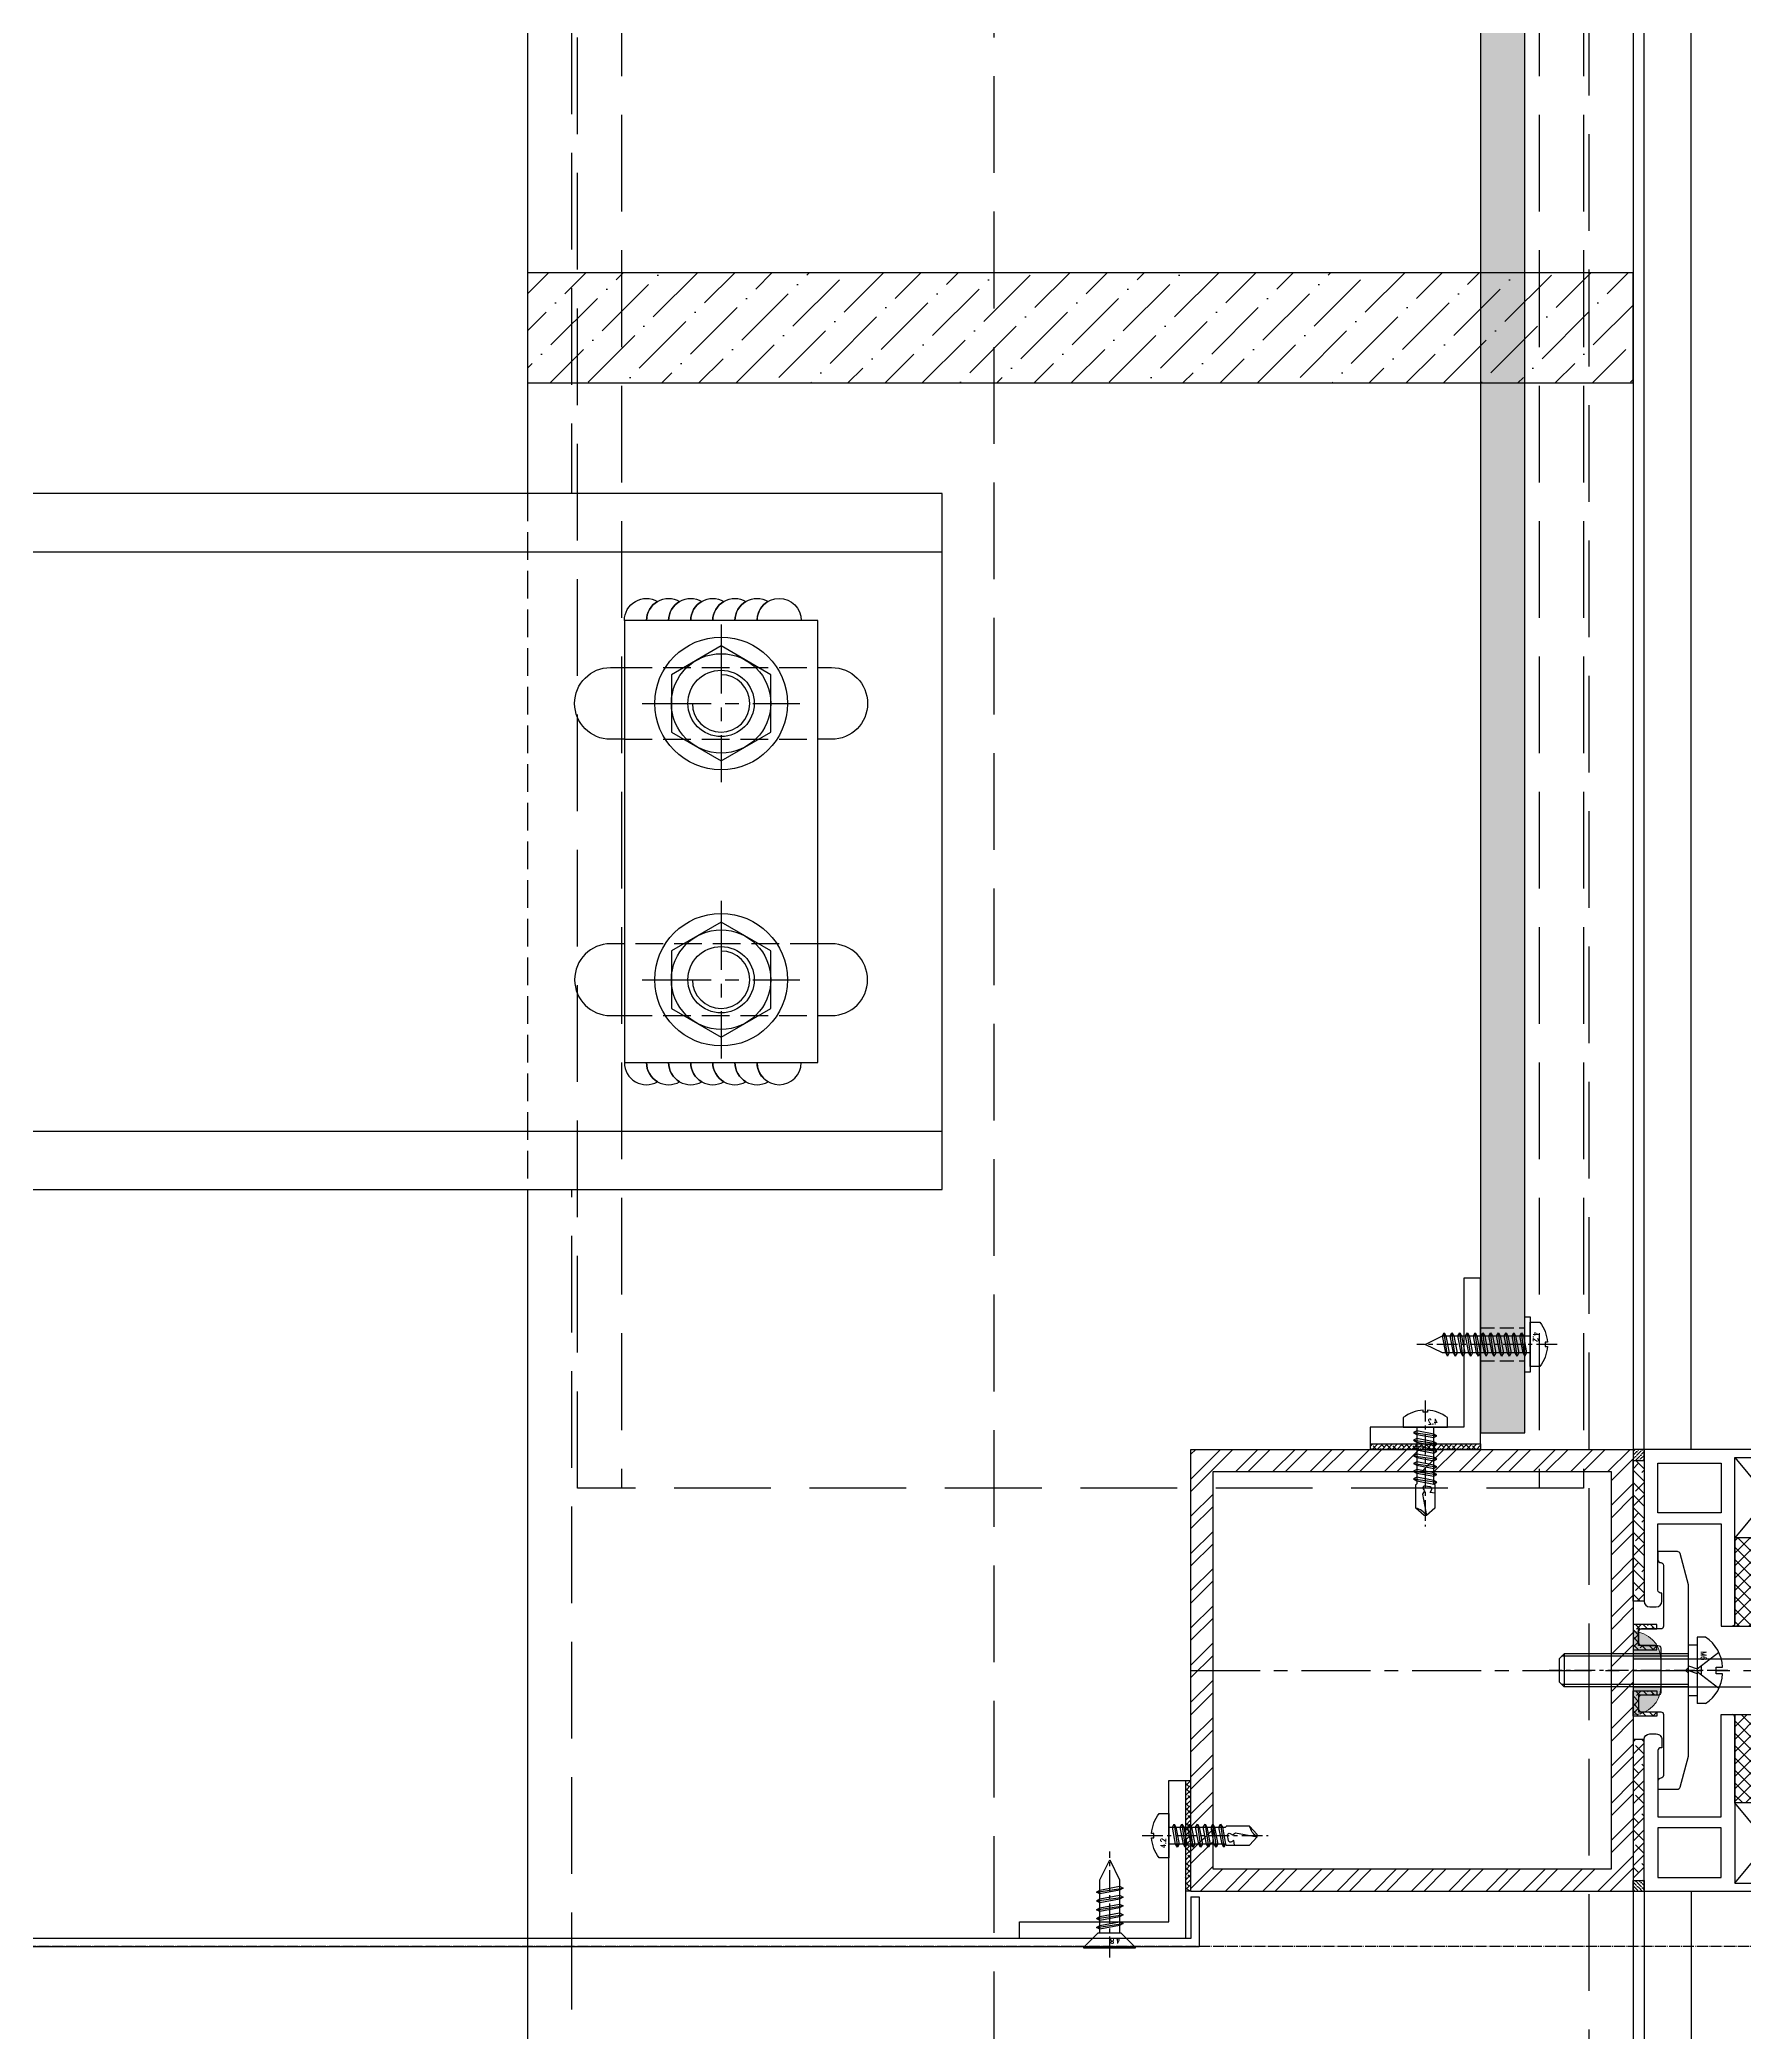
# Model space of a CAD drawing. Extents: x 220580 to 2027826, y -309201 to 71987.
# Drawn here: x 361402.9 to 361711.2, y -159294.8 to -158934.3 of the extents above; entities that cross this region are included whole.
import ezdxf
from ezdxf.enums import TextEntityAlignment as Align

# ---------------------------------------------------------------- set-up
doc = ezdxf.new("R2010")
doc.units = 0
for name, pattern in [('20剖面图$0$DOTE', [2.4200000000000004, 2, -0.2, 0.02, -0.2]), ('AUSGEZOGEN', [0]), ('CENTER', [2, 1.25, -0.25, 0.25, -0.25]), ('ZN-CENTER', [2, 1.25, -0.25, 0.25, -0.25]), ('ZN-DASH', [0.35, 0.25, -0.1])]:
    doc.linetypes.add(name, pattern=pattern)
for name, color, linetype in [('!ZN1-填充-8', 8, 'Continuous'), ('!ZN3-不锈钢板幕墙-7', 7, 'Continuous'), ('!ZN3-其它材质幕墙-60', 60, 'Continuous'), ('!ZN3-铝板幕墙-3', 3, 'Continuous'), ('!ZN4-焊缝-8', 8, 'Continuous'), ('!ZN4-辅助材料-1', 1, 'Continuous'), ('!ZN4-配件-11', 11, 'Continuous'), ('!ZN5-钢材投影-40', 40, 'Continuous'), ('!ZN5-铝材投影-112', 112, 'Continuous'), ('!ZN5-铝材断面-6', 6, 'Continuous'), ('!ZN6-虚线-8', 8, 'ZN-DASH'), ('!ZN6-轴线-1', 1, 'ZN-CENTER'), ('11紧固件', 11, 'Continuous'), ('20剖面图$0$A-AXIS-DOTE', 14, '20剖面图$0$DOTE'), ('2钢材断面', 2, 'Continuous'), ('A_Hatch', 8, 'Continuous'), ('Fill', 8, 'Continuous'), ('ZX', 240, 'CENTER'), ('型材截面颜色', 253, 'Continuous')]:
    doc.layers.add(name, color=color, linetype=linetype)
for name, color, linetype, lineweight in [('0CABR-填充', 8, 'Continuous', 5), ('0CABR-密封材料、垫片', 195, 'Continuous', 9), ('0填充', 8, 'Continuous', 13)]:
    doc.layers.add(name, color=color, linetype=linetype, lineweight=lineweight)
doc.styles.add('DHTEXT-1', font='ROMANS.shx', dxfattribs={"width": 0.7, "bigfont": 'CHINESE.shx'})

# ---------------------------------------------------------------- blocks, each defined once
blk = doc.blocks.new('20250822090122')
at = {"layer": 'A_Hatch'}
h = blk.add_hatch(dxfattribs=at)
h.set_pattern_fill('ANSI32', color=256)
h.set_pattern_definition([(45, (-80, -40), (-3.367596045400933, 3.367596045400933), []), (45, (-77.75493500000448, -40), (-3.367596045400933, 3.367596045400933), [])])
h.paths.add_polyline_path([(0, 40), (-80, 40), (-80, -40), (0, -40)])
h.paths.add_polyline_path([(-4, 36), (-4, -36), (-76, -36), (-76, 36)], flags=16)
at = {"layer": '2钢材断面'}
for points in [[(-80, 40), (0, 40), (0, -40), (-80, -40)], [(-76, 36), (-4, 36), (-4, -36), (-76, -36)]]:
    blk.add_lwpolyline(points, close=True, dxfattribs=at)
blk = doc.blocks.new('20230625105620')
at = {"layer": '0CABR-填充'}
h = blk.add_hatch(dxfattribs=at)
h.set_pattern_fill('ANSI38', color=256, scale=0.3, angle=90.00000000000001)
h.set_pattern_definition([(135, (669.6330778690171, -11486.45394119481), (-0.6735192090801863, -0.6735192090801866), []), (225, (669.6330778690171, -11486.45394119481), (-0.6735192090801858, -2.02055762724056), [2.38125, -1.42875])])
h.paths.add_polyline_path([(-5.199999999720603, 3.69999999992433), (-5.199999999953434, 4.500000000203727), (-8.5, 4.499999999970896), (-8.49999999976717, 7.499999999970896), (-5.199999999953434, 7.499999999970896), (-5.199999999953434, 8.300000000017462), (-9.49999999976717, 8.300000000017462), (-9.5, 3.69999999992433)])
h = blk.add_hatch(dxfattribs=at)
h.set_pattern_fill('ANSI38', color=256, scale=0.3, angle=90)
h.set_pattern_definition([(135, (669.6330778690754, -11486.45394119481), (-0.6735192090801865, -0.6735192090801864), []), (225, (669.6330778690754, -11486.45394119481), (-0.6735192090801867, -2.020557627240559), [2.38125, -1.42875])])
h.paths.add_polyline_path([(-5.199999999662396, 3.69999999992433), (-5.199999999895226, 4.500000000203727), (-8.499999999941792, 4.499999999970896), (-8.499999999708962, 7.499999999970896), (-5.199999999895226, 7.499999999970896), (-5.199999999895226, 8.300000000017462), (-9.499999999708962, 8.300000000017462), (-9.499999999941792, 3.69999999992433)])
h = blk.add_hatch(dxfattribs=at)
h.set_pattern_fill('ANSI38', color=256, scale=0.3, angle=90.00000000000001)
h.set_pattern_definition([(135, (669.6330778687843, -11498.45394119481), (-0.6735192090801863, -0.6735192090801866), []), (225, (669.6330778687843, -11498.45394119481), (-0.6735192090801858, -2.02055762724056), [2.38125, -1.42875])])
h.paths.add_polyline_path([(-5.199999999953434, -8.30000000007567), (-5.200000000186265, -7.499999999796273), (-8.50000000023283, -7.500000000029104), (-8.5, -4.500000000029104), (-5.200000000186265, -4.500000000029104), (-5.200000000186265, -3.699999999982538), (-9.5, -3.699999999982538), (-9.50000000023283, -8.30000000007567)])
h = blk.add_hatch(dxfattribs=at)
h.set_pattern_fill('ANSI38', color=256, scale=0.3, angle=90)
h.set_pattern_definition([(135, (669.6330778688425, -11498.45394119481), (-0.6735192090801865, -0.6735192090801864), []), (225, (669.6330778688425, -11498.45394119481), (-0.6735192090801867, -2.020557627240559), [2.38125, -1.42875])])
h.paths.add_polyline_path([(-5.199999999895226, -8.30000000007567), (-5.200000000128057, -7.499999999796273), (-8.500000000174623, -7.500000000029104), (-8.499999999941792, -4.500000000029104), (-5.200000000128057, -4.500000000029104), (-5.200000000128057, -3.699999999982538), (-9.499999999941792, -3.699999999982538), (-9.500000000174623, -8.30000000007567)])
at = {"layer": '!ZN4-辅助材料-1'}
for points in [[(-5.199999999662396, 3.69999999992433), (-5.199999999895226, 4.500000000203727), (-8.499999999941792, 4.499999999970896), (-8.499999999708962, 7.499999999970896), (-5.199999999895226, 7.499999999970896), (-5.199999999895226, 8.300000000017462), (-9.499999999708962, 8.300000000017462), (-9.499999999941792, 3.69999999992433), (-5.199999999662396, 3.69999999992433)], [(-5.199999999662396, -3.700000000215368), (-5.199999999895226, -4.500000000261934), (-8.499999999941792, -4.500000000261934), (-8.499999999708962, -7.500000000029104), (-5.199999999895226, -7.500000000261934), (-5.199999999895226, -8.30000000007567), (-9.499999999708962, -8.30000000007567), (-9.499999999941792, -3.699999999982538), (-5.199999999662396, -3.700000000215368)]]:
    blk.add_lwpolyline(points, dxfattribs=at)
at = {"layer": '!ZN5-铝材投影-112'}
blk.add_lwpolyline([(-4.499999999767169, 3.999999999970896), (-4.5, -4.000000000029104, -0.4142135623702536), (-4.999999999767169, -4.500000000029104), (-7.999999999767169, -4.500000000029104, 0.414213562373095), (-8.49999999976717, -5.000000000029104), (-8.49999999976717, -7.000000000029104, 0.414213562373095), (-7.999999999767169, -7.500000000029104), (-4.499999999476131, -7.500000000025466, -0.414213562373095), (-3.999999999476131, -8.000000000025466), (-3.999999999476131, -19.00000000002547, -0.414213562373095), (-4.499999999476131, -19.50000000002547, 0.414213562373095), (-4.999999999476131, -20.00000000002547), (-4.999999999476131, -21.50000000002547), (-1.491358648519963, -21.5000000000291, 0.3394542588629411), (-1.008395735407248, -21.12940952254576), (0.5, -15.5000000000291), (0.5, -0.5000000000291038), (0, -2.91038304567337e-11), (0.5, 0.4999999999708962), (0.5000000002328306, 15.4999999999709), (-1.008395735174417, 21.12940952248755, 0.3394542588629411), (-1.491358648519963, 21.4999999999709), (-4.999999999476131, 21.49999999996726), (-4.999999999476131, 19.99999999996726, 0.414213562373095), (-4.499999999476131, 19.49999999996726, -0.414213562373095), (-3.999999999476131, 18.99999999996726), (-3.999999999476131, 7.999999999967258, -0.414213562373095), (-4.499999999476131, 7.499999999967258), (-7.999999999767169, 7.499999999970896, 0.414213562373095), (-8.49999999976717, 6.999999999970896), (-8.49999999976717, 4.999999999970896, 0.414213562373095), (-7.999999999767169, 4.499999999970896), (-4.999999999767169, 4.499999999970896, -0.4142135623688329), (-4.499999999767169, 3.999999999970896)], format="xyb", close=True, dxfattribs=at)
at = {"layer": '0CABR-密封材料、垫片'}
for points in [[(-5.199999999720603, 3.69999999992433), (-5.199999999953434, 4.500000000203727), (-8.5, 4.499999999970896), (-8.49999999976717, 7.499999999970896), (-5.199999999953434, 7.499999999970896), (-5.199999999953434, 8.300000000017462), (-9.49999999976717, 8.300000000017462), (-9.5, 3.69999999992433), (-5.199999999720603, 3.69999999992433)], [(-5.199999999720603, -3.700000000215368), (-5.199999999953434, -4.500000000261934), (-8.5, -4.500000000261934), (-8.49999999976717, -7.500000000029104), (-5.199999999953434, -7.500000000261934), (-5.199999999953434, -8.30000000007567), (-9.49999999976717, -8.30000000007567), (-9.5, -3.699999999982538), (-5.199999999720603, -3.700000000215368)]]:
    blk.add_lwpolyline(points, dxfattribs=at)
blk = doc.blocks.new('*U610')
at = {"linetype": 'ByBlock', "ltscale": 10}
for p, q in [((-3.099760062443238, 5.999999999999091), (-1.5997600624396, 5.999999999999091)), ((-1.5997600624396, -5.999999999999091), (-1.5997600624396, 5.999999999999091)), ((-1.5997600624396, -4.620044984873882), (-1.5997600624396, 4.620044984872013)), ((-1.5997600624396, 4.620044984872013), (0, 4.620044984872013)), ((0, 4.620044984872013), (0, -4.620044984873882)), ((-6.199760062438145, 0.5999999999958163), (-4.999760062433779, 0.5999999999976353)), ((-5.512308570388996, 3.264313849224891), (-1.5997600624396, 0.2324707128979036)), ((-4.999760062433779, 0.5999999999976353), (-4.999760062433779, -0.5999999999994543)), ((-2.359507198434585, 0.8212005739923881), (-2.359507198434585, -0.8212005739890408)), ((0, -9.343636975245317e-13), (-1.5997600624396, 0.5822434348437788)), ((2.220446049250313e-16, 3.000000000002645), (22.5002399375644, 3.000000000000339)), ((2.220446049250313e-16, 2.55000000000389), (22.95023993756877, 2.549999999997793)), ((22.50023993756076, -2.999999999986928), (22.50023993755713, 3.000000000014891)), ((22.50023993755713, 3.000000000014891), (23.40023993755858, 2.100000000013436)), ((23.40023993756222, -2.100000000009119), (23.40023993755858, 2.100000000013436)), ((-4.999760062433779, -0.5999999999994543), (-6.200041946336569, -0.6000000000067303)), ((-5.512308570388996, -3.264313849219434), (-1.5997600624396, -0.2324707128950645)), ((-0.0001236077368957922, -0.834518847842471), (-1.599883670176496, -0.2522754129977578)), ((0, -2.549999999996544), (22.95023993757604, -2.549999999997114)), ((2.220446049250313e-16, -2.999999999997355), (22.50023993756804, -2.999999999999661)), ((22.50023993755713, -3.000000000014213), (23.40023993755858, -2.100000000012757)), ((-3.0997600624396, -5.999999999999091), (-1.5997600624396, -5.999999999999091)), ((0, -4.620044984873882), (-1.5997600624396, -4.620044984873882))]:
    blk.add_line(p, q, dxfattribs=at)
at = {"color": 0, "linetype": 'ZN-CENTER', "ltscale": 3}
blk.add_line((-7.149760062439595, 2.968965134506063e-13), (25.2002399375604, 2.456684181638768e-12), dxfattribs=at)
at = {"linetype": 'ByBlock', "ltscale": 10}
for centre, radius, start, end in [((0.6289204536260513, 0.2696463704114649), 6.836666666661672, 123.0516276806388, 177.2303399897559), ((0.6289204536260513, -0.2696463704151029), 6.836666666662514, 182.7696600102441, 236.9483723193611)]:
    blk.add_arc(centre, radius, start, end, dxfattribs=at)
at = {"layer": 'Defpoints', "color": 0, "ltscale": 10, "style": 'DHTEXT-1', "width": 0.7}
blk.add_text('M6', height=1, rotation=90, dxfattribs=at).set_placement((-2.254738332375523, -2.651439335049475), align=Align.CENTER)
blk = doc.blocks.new('20230625110549')
at = {"layer": '!ZN1-填充-8', "ltscale": 20}
h = blk.add_hatch(color=256, dxfattribs=at)
h.dxf.hatch_style = 1
h.paths.add_polyline_path([(0, 5), (0, 0), (5, 0, 0.4142135623730951)])
at = {"layer": '0CABR-填充', "ltscale": 20}
blk.add_line((0, 0), (0, 5), dxfattribs=at)
blk.add_arc((0, 0), 5, 0, 90, dxfattribs=at)
blk = doc.blocks.new('20250822103150', base_point=(-89262.55327602196, -87415.13117897836))
at = {"layer": '!ZN4-辅助材料-1'}
blk.add_lwpolyline([(-89131.15327524142, -87413.13117784284), (-89152.31959590278, -87413.13230322828), (-89152.31959575377, -87407.13276996238), (-89131.15327509241, -87407.13164457693), (-89131.15327524142, -87413.13117784284), (-89152.31959575377, -87407.13276996238), (-89131.15327509241, -87407.13164457693), (-89152.31959590278, -87413.13230322828)], dxfattribs=at)
at = {"layer": '!ZN5-钢材投影-40'}
blk.add_lwpolyline([(-89142.15327716633, -87418.13194908516), (-89131.15327524142, -87416.13194908516), (-89131.15327524142, -87413.13117784284), (-89182.55327602196, -87413.13117784284), (-89182.55327602196, -87418.13117784284), (-89142.14942095472, -87418.13117784284)], close=True, dxfattribs=at)
at = {"layer": '0CABR-填充', "ltscale": 20}
blk.add_blockref('20230625110549', (-89182.55327602196, -87413.13117784284), dxfattribs=at)
at = {"layer": '0CABR-填充', "ltscale": 20, "xscale": -1, "rotation": 180}
blk.add_blockref('20230625110549', (-89182.55327602196, -87418.1311778428), dxfattribs=at)
blk = doc.blocks.new('20240131155736')
at = {"layer": '!ZN1-填充-8'}
h = blk.add_hatch(dxfattribs=at)
h.set_pattern_fill('ANSI36', color=256, scale=0.5, angle=270, style=0)
h.set_pattern_definition([(315, (4155.516182055328, -11794.82250172619), (1.543481520808761, -0.4209495056751171), [1.984375, -0.396875, 0, -0.396875])])
h.paths.add_polyline_path([(-0.7497986001617392, 0.7500036128367356), (-0.7497986001617392, -0.7500036128367356), (1.250202532093681, -0.7500036128367356), (1.250202532093681, 0.7500036128367356)])
at = {"layer": '!ZN4-辅助材料-1', "linetype": 'AUSGEZOGEN'}
blk.add_line((-1.250202532108233, 0.749996387068677), (1.250202532108233, 0.7500036128367356), dxfattribs=at)
blk = doc.blocks.new('20240131160147')
at = {"layer": '!ZN5-铝材断面-6'}
blk.add_lwpolyline([(-3.359996820086963, 1.24972521692689), (-3.360017300714389, 19.749725232934), (-0.8600173007143894, 19.749725232934), (-0.8599968200869625, -10.750274787526), (9.139988671027822, -10.75027476862306), (9.139988671027822, -12.25027476862306), (-17.2600001134706, -12.25027476875402), (-17.2600001134706, 15.24972523121687, -0.414213562373095), (-16.2600001134706, 16.24972523121687), (-15.06000012539153, 16.24972523121687, -0.414213562373095), (-14.06000012539153, 15.24972523121687), (-14.06000012539153, 13.74972523121687), (-14.2600001134706, 13.74972523121687, 0.414213562373095), (-14.7600001134706, 13.24972523121687), (-14.7600001134706, 1.249725235698861)], format="xyb", close=True, dxfattribs=at)
blk.add_lwpolyline([(-14.7600001134706, -0.7502747643011389), (-14.7600001134706, -9.750274768754025), (-3.359996820086963, -9.750274787525996), (-3.359996820086963, -0.7502747830731096)], close=True, dxfattribs=at)
at = {"layer": '!ZN1-填充-8', "ltscale": 50, "xscale": -1, "rotation": 180}
blk.add_blockref('20240131155736', (9.889797354408074, -11.50027115578996), dxfattribs=at)
blk = doc.blocks.new('20250822102610', base_point=(-89164.55327459493, -87453.63117898782))
at = {"layer": '!ZN1-填充-8'}
h = blk.add_hatch(dxfattribs=at)
h.set_pattern_fill('ANSI37', color=256, angle=-1.272221872585407e-14, style=0)
h.set_pattern_definition([(44.99999999999999, (0, 0), (-1.122532015133644, 1.122532015133644), []), (135, (0, 0), (-1.122532015133644, -1.122532015133644), [])])
edge = h.paths.add_edge_path()
edge.add_line((-89165.05327484866, -87423.13117512563), (-89151.55327484867, -87423.13118085341))
edge.add_line((-89151.55327484867, -87423.13118085341), (-89152.55327484867, -87424.13118000627))
edge.add_line((-89152.55327484867, -87424.13118000627), (-89152.55327484867, -87439.13118438769))
edge.add_line((-89152.55327484867, -87439.13118438769), (-89164.55327484867, -87439.13117682973))
edge.add_line((-89164.55327484867, -87439.13117682973), (-89164.55327484867, -87423.63117784967))
edge.add_arc((-89165.05327484867, -87423.63117512563), 0.5000000000074204, 359.9996878473482, 449.9999999983324)
at = {"layer": '!ZN1-填充-8', "ltscale": 100}
for p, q in [((-89152.5532746931, -87453.63117898782), (-89164.55327484867, -87439.13117682973)), ((-89164.55327459493, -87453.63117898782), (-89152.55327484867, -87439.13118438756))]:
    blk.add_line(p, q, dxfattribs=at)
at = {"layer": '!ZN4-辅助材料-1', "linetype": 'AUSGEZOGEN'}
blk.add_lwpolyline([(-89165.05327484866, -87423.13117512563), (-89151.55327484867, -87423.13118085341), (-89152.55327484867, -87424.13118000627), (-89152.55327484867, -87439.13118438769), (-89164.55327484867, -87439.13117682973), (-89164.55327484867, -87423.63117784967, 0.4142151580810171), (-89165.05327484866, -87423.13117512563), (-89165.05327484866, -87423.13117512563)], format="xyb", dxfattribs=at)
blk.add_lwpolyline([(-89152.55327484867, -87439.13118438768), (-89164.55327467559, -87439.13117716176), (-89164.55327469764, -87442.13117353823)], dxfattribs=at)
blk.add_lwpolyline([(-89164.55327459965, -87439.13117716176), (-89164.55327459493, -87453.63117898782), (-89152.5532746931, -87453.63117898782), (-89152.55327469783, -87439.13117716176)], close=True, dxfattribs=at)
blk = doc.blocks.new('20250822103338', base_point=(-89182.55327602196, -87455.13117897836))
at = {"layer": '0填充'}
h = blk.add_hatch(dxfattribs=at)
h.set_pattern_fill('ANSI38', color=256, angle=360, style=0)
h.set_pattern_definition([(45, (0, 0), (-1.122532015133644, 1.122532015133644), []), (134.9999999999999, (0, 0), (-3.367596045400932, 1.122532015133645), [3.96875, -2.38125])])
h.paths.add_polyline_path([(-89182.553276022, -87453.13117897836), (-89180.55327602198, -87453.13117897836), (-89180.55327602211, -87427.6311789784), (-89182.55327602211, -87427.6311789784)])
at = {"layer": '型材截面颜色', "ltscale": 60}
h = blk.add_hatch(dxfattribs=at)
h.set_pattern_fill('ANSI36', color=256, scale=0.3, angle=90.00000000000001)
h.set_pattern_definition([(135, (0, 0), (-0.9260889124852567, 0.2525697034050699), [1.190625, -0.238125, 0, -0.238125])])
h.paths.add_polyline_path([(-89182.55327602196, -87455.13117898106), (-89182.55327602196, -87453.13104161006), (-89180.55326710995, -87453.1311102956), (-89180.55326710995, -87455.13124766659)])
at = {"layer": '!ZN4-辅助材料-1'}
for points in [[(-89180.55327602195, -87427.6311789784), (-89182.55327602195, -87427.6311789784), (-89182.55327602196, -87453.13117897836), (-89180.55327602196, -87453.13117897836)], [(-89182.55327602196, -87455.13117897836), (-89182.55327602196, -87453.13104160737), (-89180.55326570052, -87453.13103338321), (-89180.55326570052, -87455.1311707542)]]:
    blk.add_lwpolyline(points, close=True, dxfattribs=at)
at = {"layer": '0CABR-密封材料、垫片'}
blk.add_lwpolyline([(-89180.55327602195, -87427.6311789784), (-89182.55327602195, -87427.6311789784), (-89182.55327602196, -87455.13117897836), (-89180.55327602196, -87455.13117897836)], close=True, dxfattribs=at)
blk = doc.blocks.new('20250822103828')
at = {"layer": '!ZN4-辅助材料-1', "ltscale": 100}
for name, p in [('20250822102610', (18.40000010126096, 1.499999990541255)), ('20250822103338', (0, 0))]:
    blk.add_blockref(name, p, dxfattribs=at)
at = {"layer": '!ZN6-虚线-8', "ltscale": 50}
blk.add_blockref('20240131160147', (19.26000011348515, 12.25027476875402), dxfattribs=at)
blk = doc.blocks.new('*U1870')
at = {"layer": '!ZN5-钢材投影-40', "ltscale": 0.3}
for p, q in [((-254.4017149738647, 425.0000000494219), (-254.4017149738647, -575.8423944669667)), ((-54.39999999999418, 425.0000000494219), (-54.39999999999418, -575.8423944669667))]:
    blk.add_line(p, q, dxfattribs=at)
at = {"layer": '!ZN5-铝材投影-112'}
for p, q in [((-52.40170605068852, 39.99999999995634), (-52.40170605068852, 425.0000000494219)), ((-43.9017349172791, 39.99999999995634), (-43.9017349172791, 425.0000000494219)), ((-52.40170605068852, -39.99999999995634), (-52.40170605068852, -575.8423944669667)), ((-43.9017349172791, -39.99999999995634), (-43.9017349172791, -575.8423944669667))]:
    blk.add_line(p, q, dxfattribs=at)
at = {"layer": '!ZN6-虚线-8', "color": 8, "linetype": 'ZN-DASH', "ltscale": 70}
for p, q in [((-246.4017149738647, -575.8423944669667), (-246.4017149738647, 425.0000000494219)), ((-62.39999999999418, 425.0000000494219), (-62.39999999999418, -575.8423944669667))]:
    blk.add_line(p, q, dxfattribs=at)
at = {"layer": 'ZX', "ltscale": 10}
blk.add_line((-134.3999999999942, 0), (0, 0), dxfattribs=at)
at = {"layer": '!ZN4-辅助材料-1', "ltscale": 100, "xscale": -1, "rotation": 180}
blk.add_blockref('20250822103828', (-54.39999999999418, 40), dxfattribs=at)
at = {"layer": '!ZN4-辅助材料-1', "ltscale": 100}
for name, p in [('20250822103150', (-134.3999999999942, 0)), ('20250822103828', (-54.39999999999418, -40))]:
    blk.add_blockref(name, p, dxfattribs=at)
at = {"layer": '!ZN4-配件-11', "color": 1, "rotation": 180}
blk.add_blockref('*U610', (-44.40000000005239, 1.557054929435253e-09), dxfattribs=at)
at = {"layer": '!ZN5-铝材断面-6', "ltscale": 100}
blk.add_blockref('20250822090122', (-54.39999999999418, 0), dxfattribs=at)
at = {"layer": '0CABR-填充', "ltscale": 20}
blk.add_blockref('20230625105620', (-44.9000000001688, 0), dxfattribs=at)
blk = doc.blocks.new('20250828112527')
at = {"layer": '!ZN1-填充-8', "ltscale": 20}
h = blk.add_hatch(dxfattribs=at)
h.set_pattern_fill('ANSI36', color=256, scale=3)
h.set_pattern_definition([(45, (-125.5199852699297, 19.99999999999636), (2.525697034050701, 9.260889124852564), [11.90625, -2.38125, 0, -2.38125])])
h.paths.add_polyline_path([(125.0017155648384, 19.99999999993452), (125.0017155648384, 39.99999999993452), (-75, 40), (-75, 20)])
at = {"layer": '!ZN4-辅助材料-1', "color": 1, "ltscale": 0.1}
for p, q in [((-75, 40), (-75, 20)), ((125.0017155648384, 19.99999999993452), (125.0017155648384, 39.99999999993452))]:
    blk.add_line(p, q, dxfattribs=at)
at = {"layer": '!ZN5-钢材投影-40', "ltscale": 0.3}
for p, q in [((-75, 40), (125.0017155648384, 39.99999999993452)), ((-75, 20), (125.0017155648384, 19.99999999993452))]:
    blk.add_line(p, q, dxfattribs=at)
at = {"layer": '!ZN6-虚线-8', "color": 8, "linetype": 'ZN-DASH', "ltscale": 70}
for p, q in [((-57.99999940904672, 240.0000000000036), (-57.99999940904672, -179.9999999999964)), ((108.0017155648384, 240.0000000000036), (108.0017155648384, -179.9999999999964))]:
    blk.add_line(p, q, dxfattribs=at)
blk.add_lwpolyline([(116.0017155648384, 240.0000000000036), (116.0017155648384, -179.9999999999964), (-65.99999940904672, -179.9999999999964), (-65.99999940904672, 240.0000000000036)], close=True, dxfattribs=at)
blk = doc.blocks.new('*U2090')
at = {"color": 0, "linetype": 'CENTER', "ltscale": 3}
blk.add_line((-4.851510917911964, 2.913225216616411e-13), (20.54315256367451, -4.2632564145606e-15), dxfattribs=at)
at = {"linetype": 'ByBlock', "ltscale": 10}
for p, q in [((0, 1.550000000000024), (15.895000016689, 1.549999999999744)), ((0.9859588387780631, 2.110000000000021), (1.57904116122194, -2.110000000000007)), ((2.385958838778063, 2.109999999999994), (2.97904116122194, -2.110000000000034)), ((3.785958838778063, 2.109999999999967), (4.37904116122194, -2.110000000000061)), ((5.185958838778062, 2.10999999999994), (5.779041161221939, -2.110000000000087)), ((6.585958838778063, 2.109999999999913), (7.17904116122194, -2.110000000000114)), ((7.985958838778063, 2.109999999999886), (8.57904116122194, -2.110000000000142)), ((9.385958838778063, 2.109999999999859), (9.97904116122194, -2.110000000000168)), ((10.78595883877806, 2.109999999999832), (11.37904116122194, -2.110000000000196)), ((12.18595883877806, 2.109999999999805), (12.77904116122194, -2.110000000000222)), ((13.58595883877806, 2.109999999999778), (14.17904116122194, -2.110000000000249)), ((14.98595883877806, 2.109999999999751), (15.57904116122194, -2.110000000000277)), ((15.895000016689, 1.549999999999744), (19, -2.884803507186006e-13)), ((15.895000016689, -1.550000000000251), (0, -1.549999999999945)), ((19, -2.884803507186006e-13), (15.895000016689, -1.550000000000251))]:
    blk.add_line(p, q, dxfattribs=at)
blk.add_lwpolyline([(-3.087680633323398, 0.4000000000000909, -0.1514667514007003), (-1.723475382979757, 4), (0, 4), (0, -4), (-1.723475382979757, -4, -0.1514667514007005), (-3.087680633323398, -0.4000000000000892), (-2.699999999999932, -0.3999999999999773), (-2.699999999999932, 0.4000000000000341)], format="xyb", close=True, dxfattribs=at)
for points in [[(1.255725010475717, -1.549999999999976), (0.6626426880318403, 1.550000000000018), (0.9859588387779494, 2.109999999999935), (1.309274989524115, 1.550000000000018), (1.902357311968163, -1.549999999999976), (1.57904116122194, -2.10999999999995)], [(2.655725010475717, -1.550000000000003), (2.06264268803184, 1.549999999999991), (2.385958838777949, 2.109999999999908), (2.709274989524115, 1.549999999999991), (3.302357311968163, -1.550000000000003), (2.97904116122194, -2.109999999999977)], [(4.055725010475717, -1.55000000000003), (3.46264268803184, 1.549999999999965), (3.785958838777949, 2.109999999999881), (4.109274989524115, 1.549999999999965), (4.702357311968163, -1.55000000000003), (4.37904116122194, -2.110000000000004)], [(5.455725010475716, -1.550000000000057), (4.86264268803184, 1.549999999999937), (5.185958838777949, 2.109999999999855), (5.509274989524115, 1.549999999999937), (6.102357311968162, -1.550000000000057), (5.779041161221939, -2.110000000000031)], [(6.855725010475717, -1.550000000000084), (6.26264268803184, 1.549999999999911), (6.585958838777949, 2.109999999999828), (6.909274989524115, 1.549999999999911), (7.502357311968162, -1.550000000000084), (7.17904116122194, -2.110000000000058)], [(8.255725010475718, -1.550000000000111), (7.66264268803184, 1.549999999999883), (7.985958838777949, 2.1099999999998), (8.309274989524116, 1.549999999999883), (8.902357311968164, -1.550000000000111), (8.57904116122194, -2.110000000000085)], [(9.655725010475717, -1.550000000000138), (9.06264268803184, 1.549999999999857), (9.385958838777949, 2.109999999999774), (9.709274989524115, 1.549999999999857), (10.30235731196816, -1.550000000000138), (9.97904116122194, -2.110000000000111)], [(11.05572501047572, -1.550000000000165), (10.46264268803184, 1.54999999999983), (10.78595883877795, 2.109999999999746), (11.10927498952411, 1.54999999999983), (11.70235731196816, -1.550000000000165), (11.37904116122194, -2.110000000000139)], [(12.45572501047572, -1.550000000000192), (11.86264268803184, 1.549999999999803), (12.18595883877795, 2.10999999999972), (12.50927498952412, 1.549999999999803), (13.10235731196816, -1.550000000000192), (12.77904116122194, -2.110000000000166)], [(13.85572501047572, -1.550000000000219), (13.26264268803184, 1.549999999999776), (13.58595883877795, 2.109999999999693), (13.90927498952411, 1.549999999999776), (14.50235731196816, -1.550000000000219), (14.17904116122194, -2.110000000000193)], [(15.25572501047572, -1.550000000000246), (14.66264268803184, 1.549999999999749), (14.98595883877795, 2.109999999999665), (15.30927498952412, 1.549999999999749), (15.90235731196816, -1.550000000000246), (15.57904116122194, -2.11000000000022)]]:
    blk.add_lwpolyline(points, close=True, dxfattribs=at)
at = {"layer": 'Defpoints', "color": 0, "ltscale": 10, "style": 'DHTEXT-1', "width": 0.7}
blk.add_text('4.2', height=1, rotation=90, dxfattribs=at).set_placement((-0.4943080637851551, -1.360906739295894), align=Align.CENTER)
blk = doc.blocks.new('*U2087')
at = {"linetype": 'ByBlock', "ltscale": 10}
blk.add_lwpolyline([(0, -5), (1, -5), (1, 5), (0, 5)], close=True, dxfattribs=at)
blk = doc.blocks.new('*U938')
at = {"linetype": 'ZN-DASH', "ltscale": 20}
blk.add_wipeout([(-350.5982824932447, -63.000000000000114), (-5.400124791776761e-13, -63.000000000000114), (2.5579538487363607e-13, 62.999999999999886), (-350.5982824932447, 62.999999999999886)], dxfattribs=at).dxf.layer = '!ZN6-虚线-8'
at = {"layer": '!ZN4-焊缝-8', "ltscale": 0.1}
h = blk.add_hatch(color=256, dxfattribs=at)
edge = h.paths.add_edge_path()
edge.add_line((-344.598282493243, 62.99999999999901), (-350.598282493243, 62.99999999999901))
edge.add_line((-350.598282493243, 62.99999999999901), (-350.598282493243, 69.00000000000264))
edge.add_arc((-350.5982824932448, 63.00000000000082), 6.000000000001819, -1.7394086171407253e-11, 89.99999999998272, ccw=False)
h = blk.add_hatch(color=256, dxfattribs=at)
edge = h.paths.add_edge_path()
edge.add_line((-344.598282493243, -62.99999999999827), (-350.598282493243, -62.99999999999827))
edge.add_line((-350.598282493243, -62.99999999999827), (-350.598282493243, -69.0000000000019))
edge.add_arc((-350.5982824932448, -63.00000000000009), 6.000000000001819, 270.0000000000173, 360.0000000000174)
for points in [[(-344.598282493243, 62.99999999999901), (-350.598282493243, 62.99999999999901), (-350.598282493243, 69.00000000000264, -0.414213562373095)], [(-344.598282493243, -62.99999999999827), (-350.598282493243, -62.99999999999827), (-350.598282493243, -69.0000000000019, 0.414213562373095)]]:
    blk.add_lwpolyline(points, format="xyb", close=True, dxfattribs=at)
at = {"layer": '!ZN4-焊缝-8', "color": 8, "ltscale": 20}
blk.add_lwpolyline([(-350.5982824932448, -63.00000000000006, 0.9999999999999999), (-350.5982824932448, -51.00000000000006, -0.2679491924311229), (-345.4021300705381, -54.00000000000006, 0.5773502691896258), (-350.5982824932448, -45.00000000000006, -0.2679491924311229), (-345.4021300705381, -48.00000000000006, 0.5773502691896258), (-350.5982824932448, -39.00000000000006, -0.2679491924311229), (-345.4021300705381, -42.00000000000006, 0.5773502691896258), (-350.5982824932448, -33.00000000000006, -0.2679491924311229), (-345.4021300705381, -36.00000000000006, 0.5773502691896258), (-350.5982824932448, -27.00000000000006, -0.2679491924311229), (-345.4021300705381, -30.00000000000006, 0.5773502691896258), (-350.5982824932448, -21.00000000000006, -0.2679491924311229), (-345.4021300705381, -24.00000000000006, 0.5773502691896258), (-350.5982824932448, -15.00000000000006, -0.2679491924311229), (-345.4021300705381, -18.00000000000006, 0.5773502691896258), (-350.5982824932448, -9.000000000000057, -0.2679491924311229), (-345.4021300705381, -12.00000000000006, 0.5773502691896258), (-350.5982824932448, -3.000000000000057, -0.2679491924311229), (-345.4021300705381, -6.000000000000057, 0.5773502691896258), (-350.5982824932448, 2.999999999999943, -0.2679491924311229), (-345.4021300705381, -5.684341886080801e-14, 0.5773502691896258), (-350.5982824932448, 8.999999999999943, -0.2679491924311229), (-345.4021300705381, 5.999999999999943, 0.5773502691896258), (-350.5982824932448, 14.99999999999994, -0.2679491924311229), (-345.4021300705381, 11.99999999999994, 0.5773502691896258), (-350.5982824932448, 20.99999999999994, -0.2679491924311229), (-345.4021300705381, 17.99999999999994, 0.5773502691896258), (-350.5982824932448, 26.99999999999994, -0.2679491924311229), (-345.4021300705381, 23.99999999999994, 0.5773502691896258), (-350.5982824932448, 32.99999999999994, -0.2679491924311229), (-345.4021300705381, 29.99999999999994, 0.5773502691896258), (-350.5982824932448, 38.99999999999994, -0.2679491924311229), (-345.4021300705381, 35.99999999999994, 0.5773502691896258), (-350.5982824932448, 44.99999999999994, -0.2679491924311229), (-345.4021300705381, 41.99999999999994, 0.5773502691896258), (-350.5982824932448, 50.99999999999994, -0.2679491924311229), (-345.4021300705381, 47.99999999999994, 0.5773502691896258), (-350.5982824932448, 56.99999999999994, -0.2679491924311229), (-345.4021300705381, 53.99999999999994, 0.5773502691896258), (-350.5982824932448, 62.99999999999994)], format="xyb", dxfattribs=at)
at = {"layer": '!ZN4-焊缝-8', "ltscale": 0.1}
for points in [[(-57.50000000000347, 39.99999999999267, -0.5773502691896255), (-51.50000000000347, 43.46410161512898, 0.2679491924311229), (-53.50000000000347, 39.99999999999267, -0.5773502691896255), (-47.50000000000347, 43.46410161512898, 0.2679491924311229), (-49.50000000000347, 39.99999999999267, -0.5773502691896255), (-43.50000000000347, 43.46410161512898, 0.2679491924311229), (-45.50000000000347, 39.99999999999267, -0.5773502691896255), (-39.50000000000347, 43.46410161512898, 0.2679491924311229), (-41.50000000000347, 39.99999999999267, -0.5773502691896255), (-35.50000000000347, 43.46410161512898, 0.2679491924311229), (-37.50000000000347, 39.99999999999267, -0.5773502691896255), (-31.50000000000347, 43.46410161512898, 0.2679491924311229), (-33.50000000000347, 39.99999999999267, -0.9999999999999999), (-25.50000000000347, 39.99999999999267, -0.9999999999999999)], [(-57.50000000000438, -39.99999999999278, 0.5773502691896255), (-51.50000000000438, -43.4641016151291, -0.2679491924311229), (-53.50000000000438, -39.99999999999278, 0.5773502691896255), (-47.50000000000438, -43.4641016151291, -0.2679491924311229), (-49.50000000000438, -39.99999999999278, 0.5773502691896255), (-43.50000000000438, -43.4641016151291, -0.2679491924311229), (-45.50000000000438, -39.99999999999278, 0.5773502691896255), (-39.50000000000438, -43.4641016151291, -0.2679491924311229), (-41.50000000000438, -39.99999999999278, 0.5773502691896255), (-35.50000000000438, -43.4641016151291, -0.2679491924311229), (-37.50000000000438, -39.99999999999278, 0.5773502691896255), (-31.50000000000438, -43.4641016151291, -0.2679491924311229), (-33.50000000000438, -39.99999999999278, 0.9999999999999999), (-25.50000000000438, -39.99999999999278, 0.9999999999999999)]]:
    blk.add_lwpolyline(points, format="xyb", dxfattribs=at)
at = {"layer": '!ZN4-配件-11', "linetype": 'ByBlock', "ltscale": 10}
for points in [[(-31.00000000000256, 30.19615242270632), (-40.00000000000256, 35.39230484541261), (-49.00000000000256, 30.19615242270632), (-49.00000000000256, 19.80384757729374), (-40.00000000000256, 14.60769515458745), (-31.00000000000256, 19.80384757729374)], [(-31.00000000000256, -19.80384757729368), (-40.00000000000256, -14.60769515458739), (-49.00000000000256, -19.80384757729368), (-49.00000000000256, -30.19615242270626), (-40.00000000000256, -35.39230484541255), (-31.00000000000256, -30.19615242270626)]]:
    blk.add_lwpolyline(points, close=True, dxfattribs=at)
for centre, radius in [((-40.00000000000256, 25.00000000000003), 12), ((-40.00000000000256, 25.00000000000003), 9), ((-40.00000000000256, 25.00000000000003), 6), ((-40.00000000000256, -24.99999999999997), 12), ((-40.00000000000256, -24.99999999999997), 9), ((-40.00000000000256, -24.99999999999997), 6)]:
    blk.add_circle(centre, radius, dxfattribs=at)
for centre in [(-40.00000000000256, 25.00000000000003), (-40.00000000000256, -24.99999999999997)]:
    blk.add_arc(centre, 5.190000000000509, 180, 90, dxfattribs=at)
at = {"layer": '!ZN5-钢材投影-40'}
for p, q in [((-350.5982824932448, 52.4354466528809), (1.70530256582424e-13, 52.4354466528809)), ((-350.5982824932448, -52.43544665288124), (-7.389644451905042e-13, -52.43544665288124))]:
    blk.add_line(p, q, dxfattribs=at)
for points in [[(-350.5982824932448, -63.00000000000006), (-7.389644451905042e-13, -63.00000000000006), (1.70530256582424e-13, 62.99999999999994), (-350.5982824932448, 62.99999999999994)], [(-57.50000000000074, -40.00000000000006), (-22.50000000000074, -40.00000000000006), (-22.49999999999983, 39.99999999999994), (-57.49999999999983, 39.99999999999994), (-57.50000000000074, -40.00000000000006)]]:
    blk.add_lwpolyline(points, close=True, dxfattribs=at)
for points in [[(-57.50000000000256, 18.5), (-60.00000000000256, 18.5, -0.9999999999999999), (-60.00000000000256, 31.5), (-57.50000000000256, 31.5)], [(-22.50000000000256, 31.5), (-20.00000000000256, 31.5, -0.9999999999999999), (-20.00000000000256, 18.5), (-22.50000000000256, 18.5)], [(-57.50000000000256, -18.5), (-60.00000000000256, -18.5, 0.9999999999999999), (-60.00000000000256, -31.5), (-57.50000000000256, -31.5)], [(-22.50000000000256, -31.5), (-20.00000000000256, -31.5, 0.9999999999999999), (-20.00000000000256, -18.5), (-22.50000000000256, -18.5)]]:
    blk.add_lwpolyline(points, format="xyb", dxfattribs=at)
at = {"layer": '!ZN6-虚线-8', "linetype": 'ZN-DASH', "ltscale": 20}
for p, q in [((-75.00000000002495, 62.99999999999994), (-75.00000000002586, -63.00000000000006)), ((-57.50000000000256, 31.5), (-22.50000000000256, 31.5)), ((-57.50000000000256, 18.5), (-22.50000000000256, 18.5)), ((-22.50000000000256, -18.5), (-57.50000000000256, -18.5)), ((-57.50000000000256, -31.5), (-22.50000000000256, -31.5))]:
    blk.add_line(p, q, dxfattribs=at)
at = {"layer": '!ZN6-轴线-1', "color": 1, "linetype": 'ZN-CENTER', "ltscale": 10}
for p, q in [((-40.00000000000256, 39.27463746114688), (-40.00000000000256, 10.72536253885317)), ((-54.27463746114938, 25.00000000000003), (-25.72536253885568, 25.00000000000003)), ((-40.00000000000256, -10.72536253885311), (-40.00000000000256, -39.27463746114683)), ((-54.27463746114938, -24.99999999999997), (-25.72536253885568, -24.99999999999997))]:
    blk.add_line(p, q, dxfattribs=at)
blk = doc.blocks.new('*U926')
at = {"color": 0, "linetype": 'CENTER', "ltscale": 3}
blk.add_line((-4.793777829273322, 2.913225216616411e-13), (18, -6.394884621840901e-15), dxfattribs=at)
at = {"linetype": 'ByBlock', "ltscale": 10}
for p, q in [((0, 1.550000000000024), (10.26653098098048, 1.549999999999775)), ((0.9859588387780631, 2.110000000000021), (1.57904116122194, -2.110000000000007)), ((2.385958838778063, 2.110000000000013), (2.97904116122194, -2.110000000000014)), ((3.785958838778063, 2.110000000000006), (4.37904116122194, -2.110000000000022)), ((5.185958838778062, 2.109999999999999), (5.779041161221939, -2.110000000000029)), ((6.585958838778063, 2.109999999999991), (7.17904116122194, -2.110000000000037)), ((7.985958838778063, 2.109999999999983), (8.57904116122194, -2.110000000000044)), ((9.385958838778063, 2.109999999999975), (9.97904116122194, -2.110000000000052)), ((10.26653098098048, -1.550000000000217), (0, -1.549999999999945))]:
    blk.add_line(p, q, dxfattribs=at)
blk.add_lwpolyline([(-3.087680633323398, 0.4000000000000909, -0.1514667514007003), (-1.723475382979757, 4), (0, 4), (0, -4), (-1.723475382979757, -4, -0.1514667514007005), (-3.087680633323398, -0.4000000000000892), (-2.699999999999932, -0.3999999999999773), (-2.699999999999932, 0.4000000000000341)], format="xyb", close=True, dxfattribs=at)
for points in [[(1.255725010475717, -1.549999999999976), (0.6626426880318403, 1.550000000000018), (0.9859588387779494, 2.109999999999935), (1.309274989524115, 1.550000000000018), (1.902357311968163, -1.549999999999976), (1.57904116122194, -2.10999999999995)], [(2.655725010475717, -1.549999999999983), (2.06264268803184, 1.550000000000011), (2.385958838777949, 2.109999999999928), (2.709274989524115, 1.550000000000011), (3.302357311968163, -1.549999999999983), (2.97904116122194, -2.109999999999957)], [(4.055725010475717, -1.549999999999991), (3.46264268803184, 1.550000000000003), (3.785958838777949, 2.10999999999992), (4.109274989524115, 1.550000000000003), (4.702357311968163, -1.549999999999991), (4.37904116122194, -2.109999999999965)], [(5.455725010475716, -1.549999999999998), (4.86264268803184, 1.549999999999996), (5.185958838777949, 2.109999999999913), (5.509274989524115, 1.549999999999996), (6.102357311968162, -1.549999999999998), (5.779041161221939, -2.109999999999972)], [(6.855725010475717, -1.550000000000006), (6.26264268803184, 1.549999999999988), (6.585958838777949, 2.109999999999905), (6.909274989524115, 1.549999999999988), (7.502357311968162, -1.550000000000006), (7.17904116122194, -2.10999999999998)], [(8.255725010475718, -1.550000000000013), (7.66264268803184, 1.549999999999981), (7.985958838777949, 2.109999999999898), (8.309274989524116, 1.549999999999981), (8.902357311968164, -1.550000000000013), (8.57904116122194, -2.109999999999987)], [(9.655725010475717, -1.550000000000021), (9.06264268803184, 1.549999999999973), (9.385958838777949, 2.10999999999989), (9.709274989524115, 1.549999999999973), (10.30235731196816, -1.550000000000021), (9.97904116122194, -2.109999999999995)]]:
    blk.add_lwpolyline(points, close=True, dxfattribs=at)
for points in [[(10.26653098098048, -1.55, -0.414213562373095), (10.38395522340473, -1.667424242424249), (10.38395522340473, -1.726136363636771), (14.64482176281634, -1.726136363636771), (15.9999999999994, -0.1948217628174002), (15.9999999999994, 0.1948217628174238), (14.6448217628156, 1.726136363637534), (10.38395522340473, 1.726136363637932), (10.38395522340473, 1.667424242424216, -0.414213562373095), (10.26653098098048, 1.549999999999966)], [(11.9208473223949, -1.726136363636771), (11.80430973296651, -0.8890824877731115), (11.41067326572917, -1.132928086946651, -0.5304615897786895), (10.821757728626, -0.8693511515041786), (10.65548024539029, 0.07365531618229441, -0.6513157956771675), (11.14879112615775, 0.4044761775147213), (11.54048701920387, 0.1567861275003797), (12.11053252572676, 0.4912756395922434), (15.9999999999994, -0.1948217628174002, -0.2012259957209903), (14.6448217628156, 1.726136363637534)]]:
    blk.add_lwpolyline(points, format="xyb", dxfattribs=at)
at = {"layer": 'Defpoints', "color": 0, "ltscale": 10, "style": 'DHTEXT-1', "width": 0.7}
blk.add_text('4.2', height=1, rotation=90, dxfattribs=at).set_placement((-0.4943080637851551, -1.360906739296141), align=Align.CENTER)
blk = doc.blocks.new('20250917142629', base_point=(-62529.15783685163, -86032.33215733645))
at = {"layer": 'Fill', "ltscale": 50}
h = blk.add_hatch(dxfattribs=at)
h.set_pattern_fill('ANSI38', color=256, scale=0.4, style=0)
h.set_pattern_definition([(45, (0, 0), (-0.4490128060534577, 0.4490128060534577), []), (135, (0, 0), (-1.347038418160373, 0.4490128060534578), [1.5875, -0.9525000000000001])])
h.paths.add_polyline_path([(-62549.09281930143, -86032.33215733645), (-62549.09281930143, -86031.33215733645), (-62529.15783685163, -86031.33215733645), (-62529.15783685163, -86032.33215733645)])
at = {"layer": '!ZN5-铝材投影-112'}
blk.add_lwpolyline([(-62529.15783685163, -86031.33215733831), (-62529.15783685163, -86001.33215733831), (-62532.15783685163, -86001.33215733831), (-62532.15783685163, -86028.33215733831), (-62549.15783685163, -86028.33215733831), (-62549.15783685163, -86031.33215733831)], close=True, dxfattribs=at)
at = {"layer": '11紧固件', "ltscale": 50}
blk.add_lwpolyline([(-62549.09281930143, -86032.33215733645), (-62549.09281930143, -86031.33215733645), (-62529.15783685163, -86031.33215733645), (-62529.15783685163, -86032.33215733645), (-62549.09281930143, -86032.33215733645)], dxfattribs=at)
at = {"layer": '!ZN4-配件-11', "color": 1, "ltscale": 800, "xscale": -1, "rotation": 90}
blk.add_blockref('*U926', (-62539.15783685163, -86028.30932497318), dxfattribs=at)
blk = doc.blocks.new('*U932')
at = {"linetype": 'ByBlock', "ltscale": 10}
for p, q in [((0.2000000000000473, 4.679999999999915), (0.2000000000001041, -4.620000000000082)), ((2.800000000000063, 1.790000067781377), (12.38000001907299, 1.790001397150357)), ((3.780701996714244, 2.400000000000309), (4.455298003285636, -2.399999999999873)), ((5.380701996714226, 2.400000239503848), (6.055298003285618, -2.399999760496334)), ((6.980701996714208, 2.400000479007388), (7.6552980032856, -2.399999520992794)), ((8.58070199671419, 2.400000718510928), (9.255298003285581, -2.399999281489254)), ((10.18070199671417, 2.400000958014468), (10.85529800328556, -2.399999041985714)), ((12.38000001907299, 1.790001397150357), (16, 1.626980553837143e-06)), ((16, 1.626980553837143e-06), (12.38000001907299, -1.789998580962676)), ((12.38000001907299, -1.789998580962676), (2.799999999999965, -1.790000014990123))]:
    blk.add_line(p, q, dxfattribs=at)
at = {"color": 0, "linetype": 'CENTER', "ltscale": 3}
blk.add_line((-1.645537433271739, 2.968965134506063e-13), (17.50519514041284, 2.966515921798418e-13), dxfattribs=at)
at = {"linetype": 'ByBlock', "ltscale": 10}
for points in [[(0.2000000000001041, -4.620000000000082), (1.154631945610163e-13, -4.620000000000082), (1.77635683940025e-15, 4.679999999999915), (0.2000000000000473, 4.679999999999915), (2.80000000000007, 2.079999999999864), (2.80000000000007, 2.019999999999926), (2.799999999999956, -2.020000000000088)], [(4.103114339079868, -1.789999999999746), (3.428518332508476, 1.790000000000181), (3.780701996714244, 2.400000000000081), (4.132885660919785, 1.790000000000181), (4.807481667491404, -1.789999999999746), (4.455298003285636, -2.399999999999873)], [(5.70311433907985, -1.789999760496206), (5.028518332508458, 1.790000239503721), (5.380701996714226, 2.400000239503621), (5.732885660919766, 1.790000239503721), (6.407481667491385, -1.789999760496206), (6.055298003285618, -2.399999760496334)], [(7.303114339079832, -1.789999520992666), (6.62851833250844, 1.790000479007261), (6.980701996714208, 2.400000479007161), (7.332885660919748, 1.790000479007261), (8.007481667491367, -1.789999520992666), (7.6552980032856, -2.399999520992794)], [(8.903114339079814, -1.789999281489126), (8.228518332508422, 1.790000718510801), (8.58070199671419, 2.400000718510701), (8.93288566091973, 1.790000718510801), (9.60748166749135, -1.789999281489126), (9.255298003285581, -2.399999281489254)], [(10.5031143390798, -1.789999041985586), (9.828518332508404, 1.790000958014341), (10.18070199671417, 2.400000958014241), (10.53288566091971, 1.790000958014341), (11.20748166749133, -1.789999041985586), (10.85529800328556, -2.399999041985714)]]:
    blk.add_lwpolyline(points, close=True, dxfattribs=at)
at = {"layer": 'Defpoints', "color": 0, "ltscale": 10, "style": 'DHTEXT-1', "width": 0.7}
blk.add_text('4.8', height=1, rotation=90, dxfattribs=at).set_placement((1.855691936214997, -0.980834927691481), align=Align.CENTER)
blk = doc.blocks.new('20250829153651')
at = {"layer": '!ZN1-填充-8', "ltscale": 10}
h = blk.add_hatch(dxfattribs=at)
h.set_pattern_fill('AR-CONC', color=8, scale=10, angle=90.00000000000001)
h.set_pattern_definition([(140, (325.9999906432349, 6411.676972381538), (1.5939085538903, 18.2184668996004), [1.905, -20.955]), (85.00000000000001, (325.9999906432349, 6411.676972381538), (-19.105664288218, -3.524282597566706), [1.524, -16.764]), (190.451, (326.1328156432719, 6413.195172381558), (-17.5116687820292, 14.69425016659592), [1.619, -17.809]), (136.1842, (320.9199906432768, 6411.676972381538), (4.2042327932727, 27.10790408921299), [2.857499999999997, -31.43249999999998]), (186.6356, (321.2703406432411, 6413.93596238154), (-24.74255558900493, 23.7404234466237), [2.4285, -26.7135]), (81.18400000000004, (320.9199906432768, 6411.676972381538), (-24.74251178605978, 23.74046058139338), [2.286, -25.146]), (111, (322.1899906432955, 6414.216972381546), (10.22655185167624, 15.16148798353833), [1.905, -20.955]), (56.00000000000004, (322.1899906432955, 6414.216972381546), (-18.41879661223193, 6.1802028347647), [1.524, -16.764]), (161.4514, (323.0422006432782, 6415.480422381544), (-8.192285771605754, 21.34164907701244), [1.618999999999991, -17.80899999999986]), (127.5, (325.9999906432349, 6411.676972381538), (-8.455503887315311, 0.3088603250591783), [0, -16.5608, 0, -17.018, 0, -16.8275]), (97.49999999999993, (325.9999906432349, 6411.676972381538), (-10.01805748181195, 6.68196625103057), [0, -9.702799999999998, 0, -16.1798, 0, -6.413499999999999]), (57.49999999999999, (325.9999906432349, 6406.012772381539), (0.5728743992673375, 13.55905951668714), [0, -6.349999999999966, 0, -19.81199999999987, 0, -26.28899999999986]), (47.5, (325.9999906432349, 6403.47277238153), (-2.54264910333331, 14.8129181386018), [0, -8.255, 0, -13.1572, 0, -18.669])])
edge = h.paths.add_edge_path()
edge.add_line((317.9999906432349, 6618.906808242638), (317.9999906432352, 6192.999999981112))
edge.add_line((317.9999906432349, 6192.999999981112), (325.9999906432349, 6192.999999981112))
edge.add_line((325.9999906432349, 6192.999999981112), (325.9999906432347, 6618.906808242638))
at = {"layer": 'Fill', "ltscale": 50}
h = blk.add_hatch(dxfattribs=at)
h.set_pattern_fill('ANSI38', color=256, scale=0.4, style=0)
h.set_pattern_definition([(45, (62847.1578274949, 92222.33215731944), (-0.4490128060534577, 0.4490128060534577), []), (135, (62847.1578274949, 92222.33215731944), (-1.347038418160373, 0.4490128060534578), [1.5875, -0.9525000000000001])])
h.paths.add_polyline_path([(265.6000002481742, 6130.023680947372), (264.6000002481742, 6130.023680947372), (264.6000002481742, 6110.088698497566), (265.6000002481742, 6110.088698497566)])
at = {"layer": '!ZN3-其它材质幕墙-60', "ltscale": 20}
blk.add_lwpolyline([(317.9999906432349, 6618.906808242638), (317.9999906432349, 6192.999999981112), (325.9999906432349, 6192.999999981112), (325.9999906432349, 6618.906808242638)], dxfattribs=at)
at = {"layer": '!ZN3-铝板幕墙-3', "ltscale": 4}
for p, q in [((265.6000002481742, 6108.999999982974), (265.6000002482324, 6101.49999997727)), ((267.1000002481742, 6108.999999982974), (267.1000002482906, 6099.99999998181)), ((265.6000002482324, 6101.49999997727), (-119.9999970958452, 6101.49999997727)), ((-119.9999970958452, 6099.99999997727), (267.1000002482906, 6099.99999997727))]:
    blk.add_line(p, q, dxfattribs=at)
at = {"layer": '!ZN3-铝板幕墙-3', "ltscale": 800}
blk.add_line((265.6000002481742, 6108.999999982974), (267.1000002481742, 6108.999999983003), dxfattribs=at)
at = {"layer": '!ZN5-铝材投影-112'}
blk.add_lwpolyline([(264.6000002500368, 6101.49999997727), (234.6000002500368, 6101.49999997727), (234.6000002500368, 6104.49999997727), (261.6000002500368, 6104.49999997727), (261.6000002500368, 6130.088698497566), (264.6000002500368, 6130.088698497566)], close=True, dxfattribs=at)
at = {"layer": '!ZN6-虚线-8', "color": 8, "linetype": 'ZN-DASH', "ltscale": 70}
blk.add_line((230.0000000101863, 99.9999912334024), (230.0000000099535, 11800.00000087245), dxfattribs=at)
at = {"layer": '!ZN6-虚线-8', "color": 8, "linetype": 'ZN-DASH', "ltscale": 10}
for p, q in [((317.9999906432349, 6211.999999981112), (325.9999906432349, 6211.999999981112)), ((317.9999906432349, 6205.999999981112), (325.9999906432349, 6205.999999981112))]:
    blk.add_line(p, q, dxfattribs=at)
at = {"layer": '11紧固件', "ltscale": 50}
blk.add_lwpolyline([(265.6000002481742, 6130.023680947372), (264.6000002481742, 6130.023680947372), (264.6000002481742, 6110.088698497566), (265.6000002481742, 6110.088698497566), (265.6000002481742, 6130.023680947372)], dxfattribs=at)
at = {"layer": '!ZN3-不锈钢板幕墙-7', "ltscale": 800}
blk.add_blockref('20250917142629', (317.9999906432349, 6189.999999982974), dxfattribs=at)
at = {"layer": '!ZN4-配件-11', "color": 1}
for name, p, rotation in [('*U2090', (326.9999906432349, 6208.999999981112), 180), ('*U932', (250.9175315987086, 6099.711301467119), 90)]:
    blk.add_blockref(name, p, dxfattribs=dict(at, rotation=rotation))
at = {"layer": '!ZN4-配件-11', "extrusion": (0, 0, -1), "zscale": -1, "rotation": 180}
blk.add_blockref('*U2087', (-325.9999906432349, 6208.999999981112), dxfattribs=at)
at = {"layer": '!ZN4-配件-11', "color": 1, "ltscale": 800}
blk.add_blockref('*U926', (261.5771678849123, 6120.088698497566), dxfattribs=at)
at = {"ltscale": 50}
blk.add_blockref('*U1870', (400.0000002481393, 6149.999999982974), dxfattribs=at)
at = {"ltscale": 20}
blk.add_blockref('*U938', (220.5982852742891, 6300.000000435859), dxfattribs=at)
at = {"layer": '!ZN6-虚线-8', "ltscale": 50}
blk.add_blockref('20250828112527', (220.5982852742891, 6363.000000435859), dxfattribs=at)

msp = doc.modelspace()

# ---------------------------------------------------------------- linework, layer by layer
at = {"layer": '20剖面图$0$A-AXIS-DOTE'}
msp.add_line((362644.6613980304, -159279.3509701754), (359054.2844033237, -159279.3509701754), dxfattribs=at)

# ---------------------------------------------------------------- next in the draw order: block references
at = {"ltscale": 30}
msp.add_blockref('20250829153651', (361345.5587373031, -165379.3509606282), dxfattribs=at)

doc.saveas('drawing.dxf')
